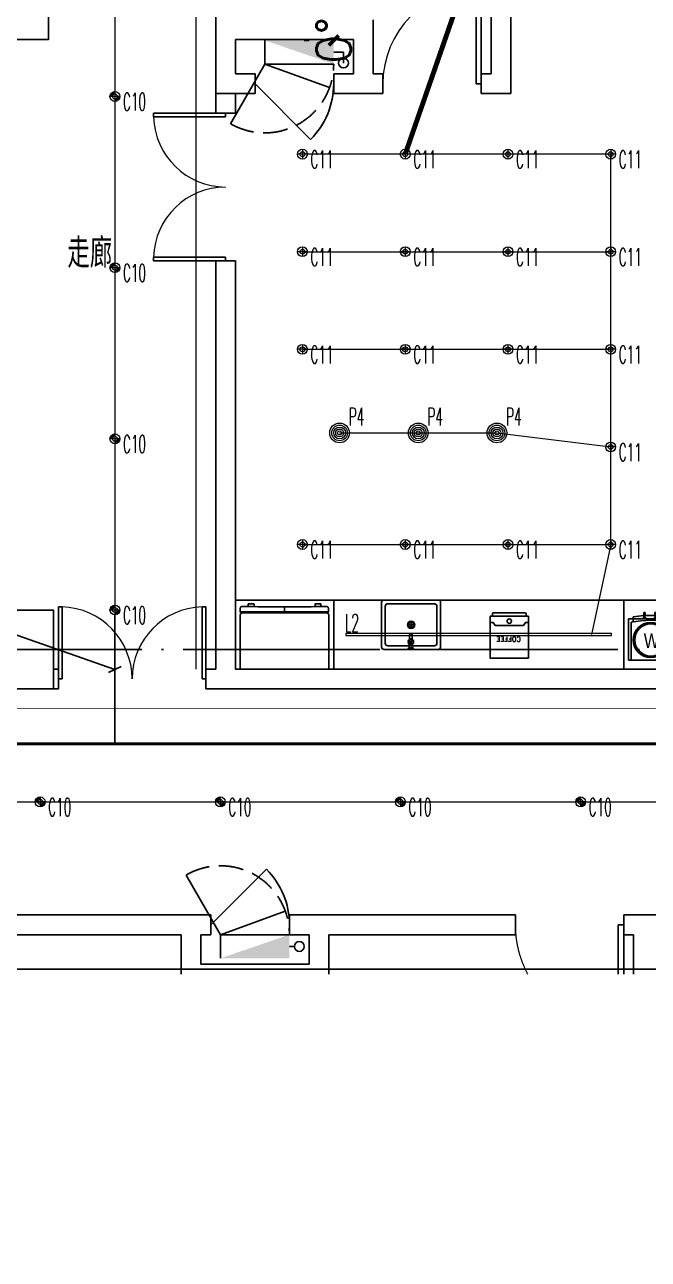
# Model space of a CAD drawing. Extents: x -621157 to 1764546, y -106808 to 741893.
# Drawn here: x 550676 to 557019, y 19323 to 31873 of the extents above; entities that cross this region are included whole.
import ezdxf
from ezdxf import colors
from ezdxf.entities.mleader import LeaderData, LeaderLine
from ezdxf.enums import TextEntityAlignment as Align
from ezdxf.math import Vec2, Vec3
from ezdxf.xclip import XClip

# ---------------------------------------------------------------- set-up
doc = ezdxf.new("R2010")
doc.units = 0
doc.header["$LTSCALE"] = 1000
doc.header["$MEASUREMENT"] = 0
doc.header["$XCLIPFRAME"] = 0
for name, pattern in [('XREF-A-101-平面图_t3$0$__DASH', [0.35, 0.25, -0.1]), ('XREF-A-101-平面图_t3$0$DASH', [0.35, 0.25, -0.1]), ('XREF-A-101-平面图_t3$0$DOTE', [2.4200000000000004, 2, -0.2, 0.02, -0.2])]:
    doc.linetypes.add(name, pattern=pattern)
for name, color, linetype in [('0-底图', 7, 'Continuous'), ('WIRE-照明', 4, 'Continuous'), ('XREF-A-101-平面图_t3$0$A-COLUMN', 8, 'Continuous'), ('XREF-A-101-平面图_t3$0$A-DOTE', 8, 'Continuous'), ('XREF-A-101-平面图_t3$0$A-ROOM-CH', 8, 'Continuous'), ('XREF-A-101-平面图_t3$0$A-WALL', 8, 'Continuous'), ('XREF-A-101-平面图_t3$0$A-WINDOW', 8, 'Continuous'), ('XREF-A-101-平面图_t3$0$F-L-INF', 8, 'Continuous'), ('XREF-A-101-平面图_t3$0$I-WALL-GYPSUM', 8, 'Continuous'), ('XREF-A-101-平面图_t3$0$P-EQUIPMENT', 8, 'Continuous'), ('XREF-A-101-平面图_t3$0$水-尺寸', 8, 'Continuous'), ('电-折断线', 3, 'Continuous')]:
    doc.layers.add(name, color=color, linetype=linetype)
doc.layers.add('00-dali线', color=3, linetype='Continuous', true_color=0x00ff00)
doc.layers.add('00-照明回路线', color=6, linetype='Continuous', lineweight=0)
doc.layers.add('LIGHT-INF', color=6, linetype='Continuous', lineweight=0)
doc.styles.add('E-FST', font='txt.shx', dxfattribs={"width": 0.75, "height": 250, "bigfont": '@@gbcbig.shx'})
doc.styles.add('INF DIM', font='SIMPLEX.SHX', dxfattribs={"width": 0.7, "bigfont": 'hztxt.shx'})
doc.styles.get("Standard").update_dxf_attribs({"font": 'romans.shx', "bigfont": 'HZDXC.SHX'})
doc.styles.add('XREF-A-101-平面图_t3$0$-HZDXCROMANS', font='ROMANS.shx', dxfattribs={"bigfont": 'HZDXC.shx'})
doc.styles.add('XREF-A-101-平面图_t3$0$69F Layout plan$0$Standard', font='arial.ttf', dxfattribs={"width": 0.8})
doc.styles.add('XREF-A-101-平面图_t3$0$ROMANS', font='romans.shx')
doc.linetypes.add('LED', pattern='A,6,-3.5,["LED",Standard,S=2.54,R=0,X=-2.54,Y=-1.27],-4.8', length=14.3)
doc.dimstyles.get("Standard").update_dxf_attribs({"dimscale": 100, "dimtxt": 3.5, "dimasz": 1, "dimexe": 2.5, "dimexo": 3, "dimgap": 1.5, "dimtad": 1, "dimdec": 0, "dimzin": 0, "dimdsep": 46, "dimtxsty": 'Standard', "dimblk": 'ARCHTICK', "dimcen": 0.09, "dimadec": 0, "dimazin": 0, "dimtfac": 1, "dimtdec": 0, "dimtix": 1, "dimtmove": 2, "dimatfit": 3, "dimfxl": 0, "dimtolj": 1, "dimtzin": 0, "dimarcsym": 0})

# ---------------------------------------------------------------- blocks, each defined once
blk = doc.blocks.new('XREF-A-101-平面图_t3$0$轴网(2)')
at = {"layer": 'XREF-A-101-平面图_t3$0$A-DOTE', "linetype": 'XREF-A-101-平面图_t3$0$DOTE'}
blk.add_line((-3300.000003941357, 30000), (69800.00000013877, 30000), dxfattribs=at)
blk = doc.blocks.new('XREF-A-101-平面图_t3$0$柱网2F')
at = {"layer": 'XREF-A-101-平面图_t3$0$A-COLUMN'}
for points in [[(9150.000003722496, -3800.000000559608), (9849.999999954365, -3800.000000559608), (9849.999999954365, -3100.000000559608), (9150.000003722496, -3100.000000559608)], [(9099.999999797903, -10400.00000000419), (9899.999999572523, -10400.00000000419), (9899.999999572523, -9600.00000036764), (9099.999999797903, -9600.00000036764)]]:
    blk.add_lwpolyline(points, close=True, dxfattribs=at)
blk = doc.blocks.new('XREF-A-101-平面图_t3$0$ROOM')
at = {"layer": 'XREF-A-101-平面图_t3$0$A-ROOM-CH', "style": 'XREF-A-101-平面图_t3$0$-HZDXCROMANS', "width": 0.6}
for tag, p in [('中文房间名称', (0, -999.9999999999964)), ('英文房间名称', (0, -1499.999999999996))]:
    blk.add_attdef(tag, text='', height=300, dxfattribs=at).set_placement(p, align=Align.CENTER)
blk = doc.blocks.new('_ArchTick')
at = {"color": 0, "linetype": 'ByBlock', "const_width": 0.4}
blk.add_lwpolyline([(-0.5, -0.5), (0.5, 0.5)], dxfattribs=at)
blk = doc.blocks.new('*D25423')
at = {"layer": 'Defpoints', "color": 0}
blk.add_point((0, 0), dxfattribs=at)
blk.add_point((0, 0), dxfattribs=at)
blk.add_point((0, 0), dxfattribs=at)
blk.add_point((0, 0), dxfattribs=at)
at = {"layer": 'XREF-A-101-平面图_t3$0$水-尺寸', "color": 0, "linetype": 'ByBlock', "lineweight": -2}
blk.add_line((0, 300), (0, 250), dxfattribs=at)
blk.add_line((0, 300), (0, 250), dxfattribs=at)
blk.add_arc((0, 0), 0, 180, 180, dxfattribs=at)
at = {"layer": 'XREF-A-101-平面图_t3$0$水-尺寸', "color": 0, "linetype": 'ByBlock', "lineweight": -2, "xscale": 100, "yscale": 100, "zscale": 100}
for rotation in [90, 90.00000000000001]:
    blk.add_blockref('_ArchTick', (0, 0), dxfattribs=dict(at, rotation=rotation))
at = {"layer": 'XREF-A-101-平面图_t3$0$水-尺寸', "color": 0, "insert": (0, 0), "char_height": 350, "attachment_point": 5}
blk.add_mtext('\\A1;0%%d', dxfattribs=at)
blk = doc.blocks.new('XREF-A-101-平面图_t3$0$coffeemachine_PL-01')
blk.add_lwpolyline([(-195, 426.164501579944), (195, 426.164501579944), (195, 0), (-195, 0)], close=True)
at = {"color": 8}
blk.add_lwpolyline([(194.9999999999999, 64.0505297457396), (164.9999999999999, 64.0505297457396), (143.6007812331822, 93.33824081743228), (-2.842170943040401e-14, 93.33824081743228), (-143.6007812331823, 93.33824081743228), (-165, 64.0505297457396), (-195, 64.0505297457396)], dxfattribs=at)
blk.add_lwpolyline([(-171.9564239743947, 0), (-171.9564239743947, -25.88859796233533, 0.414213562373095), (-161.9564239743947, -35.88859796233533), (161.9564239743947, -35.88859796233533, 0.414213562373095), (171.9564239743947, -25.88859796233533), (171.9564239743947, 0)], format="xyb", dxfattribs=at)
blk.add_circle((0, 50), 22.5)
at = {"insert": (6.985471994616091, 232.7132462901063), "char_height": 50.00000000000001, "width": 870.5410000000003, "attachment_point": 5, "style": 'XREF-A-101-平面图_t3$0$ROMANS'}
blk.add_mtext('COFFEE', dxfattribs=at)
blk = doc.blocks.new('XREF-A-101-平面图_t3$0$A$C2C206FAC')
for p, q in [((6.763878627680242e-05, 484.8649942660704), (400.2044230400643, 484.9931219305145)), ((6.763878627680242e-05, 484.8649942660704), (0.1238599154166877, 98.20214150991524)), ((400.2044230400643, 484.9931219305145), (400.3282153166365, 98.33026917435927)), ((20.12509094405686, 94.3602481833077), (20.14134877981269, 43.57920320867561)), ((147.8339372283663, 49.71710128465202), (144.8498542509915, 9.96164744719863e-05)), ((144.8498542509915, 9.96164744719863e-05), (159.8498534822429, 0.004901950189378113)), ((147.8339372283663, 49.71710128465202), (150.0929701371351, 49.71782452671323)), ((155.2884186008305, 49.71948787861038), (156.8339367671288, 49.71998268488096)), ((156.8339367671288, 49.71998268488096), (159.8498534822429, 0.004901950189378113)), ((260.3877927488938, 49.75313603162067), (257.40370977149, 0.03613436344312504)), ((257.40370977149, 0.03613436344312504), (272.4037090027414, 0.04093669715803117)), ((260.3877927488938, 49.75313603162067), (262.2900682863838, 49.75374505569926)), ((267.4855167500791, 49.75540840759641), (269.3877922876272, 49.75601743184961)), ((269.3877922876272, 49.75601743184961), (272.4037090027414, 0.04093669715803117)), ((380.3294483952923, 94.47556962451199), (380.3457062311063, 43.6945246498799))]:
    blk.add_line(p, q)
for centre, radius in [((200.3908528142783, 278.2800212719594), 178.5774078392307), ((200.3908528142783, 278.2800212719594), 163.5774078392307), ((152.6906943689683, 49.71865620272001), 2.597724365004751), ((264.887792518246, 49.75457673170604), 2.597724365004751)]:
    blk.add_circle(centre, radius)
for centre, radius, start, end in [((199.9103460283368, 1084.322954756382), 1006.15550406047, 258.5469887341644, 281.4896983944066), ((199.9103460283368, 1084.322954756382), 1056.15550406047, 260.1999285494262, 267.1078711140341), ((152.3177976409497, 53.51175693154801), 10.8795960527793, 296.6275469758476, 243.5796954266813), ((199.9103460283368, 1084.322954756382), 1056.15550406047, 267.7307416472162, 273.2176909517057), ((264.8716531614773, 53.54779167845845), 10.8795960527793, 296.6275469758476, 243.5796954266813), ((199.9103460283368, 1084.322954756382), 1056.15550406047, 273.8352353721868, 279.8367585790286)]:
    blk.add_arc(centre, radius, start, end)
at = {"insert": (1123.086864870187, 210.1536046441761), "char_height": 150, "width": 1952.542371626943, "attachment_point": 1, "rotation": 179.99999999999997, "style": 'XREF-A-101-平面图_t3$0$69F Layout plan$0$Standard'}
blk.add_mtext('\\pxi5.6747;W', dxfattribs=at)
blk = doc.blocks.new('XREF-A-101-平面图_t3$0$yuouioui')
at = {"linetype": 'XREF-A-101-平面图_t3$0$__DASH', "ltscale": 1000}
blk.add_lwpolyline([(300666.1874148519, 20451.92289612905), (301087.1874148519, 20451.92289612905), (301087.1874148519, 19999.92289612905), (300666.1874148519, 19999.92289612905)], close=True, dxfattribs=at)
at = {"linetype": 'XREF-A-101-平面图_t3$0$__DASH', "ltscale": 1000, "rotation": 89.98165643611132}
blk.add_blockref('XREF-A-101-平面图_t3$0$A$C2C206FAC', (301151.052384247, 20025.66540830053), dxfattribs=at)
blk = doc.blocks.new('XREF-A-101-平面图_t3$0$Reflesh-900')
for p, q in [((450, 52.69550626393175), (-450, 52.69550626393175)), ((-450, 52.69550626393175), (-370.0000000018917, 52.69550626393175)), ((0, 1.455191522836685e-11), (0, 52.69550626393175))]:
    blk.add_line(p, q)
for points in [[(-430, 63.88734555688279, -0.414213562373095), (-450, 83.88734555688279), (-450, 633.8873455638677), (450, 633.8873455638677), (450, 83.88734555688279, -0.4142135623730953), (430, 63.88734555688279)], [(434.620844313089, -0.6673694618002628, 0.3682033660028187), (451.4423484117433, 19.0784443681041), (451.4423484117433, 52.69550626393175), (-448.5576515882567, 52.69550626393175), (-448.5576515882567, 19.0784443681041, 0.3682033660028065), (-431.7361474896024, -0.6673694618002628, -0.001540650949180852)]]:
    blk.add_lwpolyline(points, format="xyb", close=True)
for points in [[(-370.0000000018917, -2.94495544309757), (-370.0000000018917, -24.32424188456935, 0.414213562373095), (-365.0000000018917, -29.32424188456935), (-315.0000000005821, -29.32424188456935, 0.414213562373095), (-310.0000000005821, -24.32424188456935), (-310.0000000005821, -0.3449712362635182)], [(370.0000000018917, -2.94495544309757), (370.0000000018917, -24.32424188456935, -0.414213562373095), (365.0000000018917, -29.32424188456935), (315.0000000005821, -29.32424188456935, -0.414213562373095), (310.0000000005821, -24.32424188456935), (310.0000000005821, -0.3386101796786534)]]:
    blk.add_lwpolyline(points, format="xyb")
blk = doc.blocks.new('XREF-A-101-平面图_t3$0$WashBasin')
at = {"color": 8}
for p, q in [((271.7074251714767, 500.0548400677483), (271.7074251714767, 494.7543302229588)), ((271.7074251714767, 494.7543302229588), (284.5230006277195, 486.0109706736329)), ((271.7074251714767, 494.7543302229588), (301.858322515629, 494.7543302229612)), ((284.5230006277195, 486.0109706736329), (284.5230006277201, 464.4660111306262)), ((284.5230006277195, 486.0109706736329), (301.8583225156285, 486.0109706736353)), ((284.5230006277195, 454.3668113448557), (284.5230006277201, 440.2279316447654)), ((332.3176141798853, 494.7543302229612), (302.1667168357377, 494.7543302229612)), ((319.5020387236509, 486.0109706736353), (302.1667168357371, 486.0109706736353)), ((332.3176141798853, 494.7543302229612), (319.5020387236509, 486.0109706736353)), ((319.5020387236509, 486.0109706736353), (319.5020387236515, 464.4660111306286)), ((319.5020387236509, 454.3668113448581), (319.5020387236515, 440.2279316447678)), ((332.3176141798853, 500.0548400677508), (332.3176141798853, 494.7543302229612)), ((300.0551881819847, 225.0548400677508), (300.0551881819847, 275.0548400677508)), ((275.0551881819847, 250.0548400677508), (325.0551881819847, 250.0548400677508))]:
    blk.add_line(p, q, dxfattribs=at)
for points in [[(0.05518818198470399, 25.05484006775077), (0.05518818198470399, 475.0548400677508)], [(25.0551881819847, 500.0548400677508), (575.0551881819847, 500.0548400677508)], [(600.0551881819847, 475.0548400677508), (600.0551881819847, 25.05484006775077)], [(575.0551881819847, 0.05484006775077432), (25.0551881819847, 0.05484006775077432)]]:
    blk.add_lwpolyline(points)
for points in [[(37.5551881819847, 62.55484006775077), (37.5551881819847, 437.5548400677508)], [(62.5551881819847, 462.5548400677508), (537.5551881819847, 462.5548400677508)], [(562.5551881819847, 437.5548400677508), (562.5551881819847, 62.55484006775077)], [(537.5551881819847, 37.55484006775077), (62.5551881819847, 37.55484006775077)]]:
    blk.add_lwpolyline(points, dxfattribs=at)
for points in [[(301.858322515629, 464.4660111306286), (284.5230006277201, 464.4660111306262, 1), (284.5230006277195, 454.3668113448557), (301.8583225156285, 454.3668113448581)], [(316.1255413783142, 397.1208720320431), (316.1255413783148, 355.4079909291991, -1), (288.5426169793285, 355.4079909291967), (288.5426169793279, 396.7369193427409)], [(302.1667168357377, 464.4660111306286), (319.5020387236515, 464.4660111306286, -1), (319.5020387236509, 454.3668113448581), (302.1667168357371, 454.3668113448581)]]:
    blk.add_lwpolyline(points, format="xyb", dxfattribs=at)
for centre, radius in [((302.0962027989854, 422.6982152440781), 4.509395944102124), ((300.0551881819847, 250.0548400677508), 37.5), ((300.0551881819847, 250.0548400677508), 25)]:
    blk.add_circle(centre, radius, dxfattribs=at)
for centre, start, end in [((21.9301881819847, 478.1798400677508), 81.86989999977904, 188.130100000162), ((578.1801881819847, 478.1798400677508), 351.869899999838, 98.13010000022095), ((21.9301881819847, 21.92984006775077), 171.869899999838, 278.130100000221), ((578.1801881819847, 21.92984006775077), 261.869899999779, 8.130102000007465)]:
    blk.add_arc(centre, 22.0970875, start, end)
for centre, radius, start, end in [((59.4301881819847, 440.6798400677508), 22.0970875, 81.86989999977904, 188.130100000162), ((280.2974805212835, 433.8043903093059), 6.645249271452379, 75.15816748382566, 220.8774466185935), ((302.0125196756882, 420.0295320732027), 26.90695238148729, 162.3088690548348, 257.9711307003008), ((333.7196915444934, 480.0433662329792), 77.29916299940834, 220.8774466185935, 232.5424473396198), ((308.0901523628226, 538.6853139819145), 101.8556297964505, 255.1581674838288, 266.5866021027869), ((302.0125196756882, 420.0295320732027), 26.90695238148729, 47.13151249094544, 132.7667300551619), ((277.2738066689516, 406.368707071714), 15.51297694958484, 3.209423892746666, 52.54244733961973), ((335.2381850974705, 409.6189826969507), 42.54245740625537, 183.2094238927467, 198.0111985904886), ((301.7733707656168, 398.7383736283896), 7.353233885859707, 198.0111985904886, 271.9664266130487), ((296.1022532351494, 538.6853139819145), 101.8556297964505, 273.4133978972131, 284.8418325161743), ((302.4190348323443, 398.7383736283896), 7.353233885859707, 268.0335733869513, 341.9888014095114), ((302.0125196756882, 420.0295320732027), 26.90695238148729, 282.4856883478463, 17.38532101168054), ((268.9542205004919, 409.6189826969483), 42.54245740625537, 341.9888014095114, 356.7905761072533), ((326.9185989290204, 406.3687070717165), 15.51297694958484, 127.4575526603802, 176.7905761072533), ((270.4727140534726, 480.0433662329768), 77.29916299940834, 307.4575526603803, 319.1225533814065), ((323.8949250766885, 433.8043903093083), 6.645249271452379, 319.1225533814065, 104.8418325161743), ((540.6801881819847, 440.6798400677508), 22.0970875, 351.869899999838, 98.13010000022095), ((59.4301881819847, 59.42984006775077), 22.0970875, 171.869899999838, 278.130100000221), ((540.6801881819847, 59.42984006775077), 22.0970875, 261.869899999779, 8.130102000007465)]:
    blk.add_arc(centre, radius, start, end, dxfattribs=at)
blk = doc.blocks.new('XREF-A-101-平面图_t3$0$G$CD62491EA')
at = {"layer": 'XREF-A-101-平面图_t3$0$F-L-INF', "ltscale": 0.15}
for points in [[(0, 700), (0, 0), (4500, 1.199659891426563e-07), (4500, 700.000000119966)], [(3950.000000017229, 8.131610229611397e-08), (4500, 8.131610229611397e-08), (4500, 700.000000119966), (3950.000000017229, 700.000000119966)]]:
    blk.add_lwpolyline(points, close=True, dxfattribs=at)
blk.add_lwpolyline([(999.9999999892898, 700.0000000357104), (1000.000000006519, 2.139131538569927e-08)], dxfattribs=at)
for name, p, rotation in [('XREF-A-101-平面图_t3$0$Reflesh-900', (500, 633.8873455638532), 180), ('XREF-A-101-平面图_t3$0$WashBasin', (2087.217859462689, 700.0548401153646), 180), ('XREF-A-101-平面图_t3$0$coffeemachine_PL-01', (2785.752853323822, 536.7292206054553), 180), ('XREF-A-101-平面图_t3$0$yuouioui', (24451.00514338672, -300576.9098623882), 90)]:
    blk.add_blockref(name, p, dxfattribs=dict(at, rotation=rotation))
blk = doc.blocks.new('XREF-A-101-平面图_t3$0$DOOR2DLIB$SYSLIB$00000108')
at = {"color": 0}
for p, q in [((-0.5, -5.684341886080802e-17), (-0.5000000000000007, 0.4875)), ((-0.4750000000000007, 0.4875), (-0.5000000000000007, 0.4875)), ((-0.475, -2.842170943040401e-17), (-0.4750000000000007, 0.4875)), ((0.475, -2.842170943040401e-17), (0.4750000000000007, 0.4875)), ((0.4750000000000007, 0.4875), (0.5000000000000007, 0.4875)), ((0.5, -5.684341886080802e-17), (0.5000000000000007, 0.4875)), ((-0.5, -5.684341886080802e-17), (-0.475, -2.842170943040401e-17)), ((0.5, -5.684341886080802e-17), (0.475, -2.842170943040401e-17))]:
    blk.add_line(p, q, dxfattribs=at)
at = {"color": 0, "lineweight": 13}
for centre, start, end in [((-0.4875, -4.263256414560601e-17), 0, 88.53071641864632), ((0.4875, -4.263256414560601e-17), 91.4692835813537, 180)]:
    blk.add_arc(centre, 0.4875, start, end, dxfattribs=at)
blk = doc.blocks.new('XREF-A-101-平面图_t3$0$DOOR2DLIB$SYSLIB$00000107')
at = {"color": 0}
for p, q in [((0.45, 0.9750000000000001), (0.5000000000000002, 0.9750000000000001)), ((0.45, 0), (0.45, 0.9750000000000001)), ((0.5, 0), (0.5, 0.9750000000000001)), ((0.5, 0), (0.45, 0))]:
    blk.add_line(p, q, dxfattribs=at)
at = {"color": 0, "lineweight": 13}
blk.add_arc((0.475, 0), 0.975, 91.4692835813538, 180, dxfattribs=at)
blk = doc.blocks.new('XREF-A-101-平面图_t3$0$DOOR2DLIB$SYSLIB$00000101')
at = {"color": 0}
blk.add_line((0.4999999999999964, 3.552713678800501e-15), (-0.2071067811864751, 0.7071067811864857), dxfattribs=at)
blk.add_arc((0.5000000000013856, -1.154631945610163e-12), 1.000000000001696, 135, 180, dxfattribs=at)
blk = doc.blocks.new('A$C8937094a')
at = {"color": 8}
for points in [[(50.00000453580287, 0), (-50.00000453580287, 0)], [(0, 50.00000453580287), (0, -50.00000453580287)]]:
    blk.add_lwpolyline(points, dxfattribs=at)
blk.add_circle((0, 0), 50.00000453580795)
blk.add_circle((0, 0), 24.47511785538934, dxfattribs=at)
at = {"style": 'INF DIM', "width": 0.5}
blk.add_text('C11', height=180, dxfattribs=at).set_placement((81.49582122088759, -143.7931661291223))
blk = doc.blocks.new('*U24682')
h = blk.add_hatch(color=8)
h.dxf.hatch_style = 1
h.paths.add_polyline_path([(-50.00000453581015, 0), (-24.47511785539245, 0, -0.4142135623730951), (-7.275957614183426e-12, 24.47511785539245), (-7.275957614183426e-12, 50.00000453581015, 0.4142135623730951)])
h.paths.add_polyline_path([(-7.275957614183426e-12, -24.47511785539245), (-7.275957614183426e-12, -50.00000453581015, 0.4142135623730951), (50.0000045357956, 0), (24.4751178553779, 0, -0.4142135623730951)])
at = {"color": 8}
for points in [[(50.00000453581015, 0), (-50.00000453581015, 0)], [(-7.275957614183426e-12, 50.00000453581742), (-7.275957614183426e-12, -50.00000453581742)]]:
    blk.add_lwpolyline(points, dxfattribs=at)
blk.add_circle((-7.275957614183426e-12, 0), 50.00000453580795)
blk.add_circle((-7.275957614183426e-12, 0), 24.47511785538934, dxfattribs=at)
at = {"style": 'INF DIM', "width": 0.5}
blk.add_text('C10', height=180, dxfattribs=at).set_placement((81.49582122089487, -143.7931661291368))
blk = doc.blocks.new('A$C45ec93f1')
for radius in [100, 80, 60, 40, 20]:
    blk.add_circle((0, 0), radius)
at = {"style": 'INF DIM', "width": 0.5}
blk.add_text('P4', height=180, dxfattribs=at).set_placement((92.83713167739916, 76.43870169259026))
blk = doc.blocks.new('G$CDFF05B24')
at = {"layer": 'LIGHT-INF', "color": 6, "linetype": 'LED', "ltscale": 0.05}
blk.add_line((11350.00004556478, -10199.99999999697), (11350, -343.2242856413068), dxfattribs=at)
at = {"layer": 'LIGHT-INF', "color": 6, "linetype": 'LED', "ltscale": 0.05, "const_width": 5}
blk.add_lwpolyline([(5400.000000075437, -10200.00000021025), (8899.999999797903, -10200.00000021025), (8899.999999797903, -10600.00000000423), (57600.0000002468, -10599.99999999693), (57600.0000002468, -10199.99999999697), (62399.99999983617, -10199.99999999697), (62399.99999999788, -4499.999999075546)], dxfattribs=at)
at = {"layer": 'LIGHT-INF', "color": 6}
blk.add_lwpolyline([(12875.00000001187, -9839.99999998117), (12875.00000001187, -9859.99999998117), (15575.00000001187, -9859.99999998117), (15575.00000001187, -9839.99999998117)], close=True, dxfattribs=at)
for name, p in [('*U24682', (10525.00000004162, -4379.999999812804)), ('A$C8937094a', (12432.5, -4965.999999909604)), ('A$C8937094a', (13477.49999999997, -4965.999999909604)), ('A$C8937094a', (14522.49999999994, -4965.999999909604)), ('A$C8937094a', (15567.49999999994, -4965.999999909604)), ('A$C8937094a', (12432.5, -5957.9999999211)), ('A$C8937094a', (13477.49999999997, -5957.9999999211)), ('A$C8937094a', (14522.49999999994, -5957.9999999211)), ('A$C8937094a', (15567.49999999994, -5957.9999999211)), ('*U24682', (10525.00000004162, -6119.999999875203)), ('A$C8937094a', (12432.5, -6949.999999971071)), ('A$C8937094a', (13477.49999999997, -6949.999999971071)), ('A$C8937094a', (14522.49999999994, -6949.999999971071)), ('A$C8937094a', (15567.49999999994, -6949.999999971071)), ('A$C45ec93f1', (12810.16057475455, -7799.999999929743)), ('A$C45ec93f1', (13610.16057475455, -7799.999999929743)), ('A$C45ec93f1', (14410.16057475455, -7799.999999929743)), ('*U24682', (10525.00000004162, -7859.999999937601)), ('A$C8937094a', (15567.49999999994, -7941.999999944121)), ('A$C8937094a', (12432.5, -8933.999999955617)), ('A$C8937094a', (13477.49999999997, -8933.999999955617)), ('A$C8937094a', (14522.49999999994, -8933.999999955617)), ('A$C8937094a', (15567.49999999994, -8933.999999955617)), ('*U24682', (10525.00000004162, -9600)), ('*U24682', (9764.516129123338, -11550.0000000021)), ('*U24682', (11596.77419364735, -11550.0000000021)), ('*U24682', (13429.03225817133, -11550.0000000021)), ('*U24682', (15261.29032269531, -11550.0000000021))]:
    blk.add_blockref(name, p, dxfattribs=at)
at = {"layer": 'LIGHT-INF', "color": 6, "style": 'INF DIM', "width": 0.5}
blk.add_text('L2', height=180, dxfattribs=at).set_placement((12864.12300266445, -9820.84661757086))
blk = doc.blocks.new('_Oblique')
at = {"color": 0, "linetype": 'ByBlock', "lineweight": -2}
blk.add_line((-0.5, -0.5), (0.5, 0.5), dxfattribs=at)
blk = doc.blocks.new('XREF-A-101-平面图_t3$0$单出口消火栓新')
for p, q in [((-240.0000000015134, 700), (-846.2177826506086, 1049.999999999956)), ((-479.4141003288096, 42.21516544965561), (-240.0000000015134, 700)), ((-240.0000000008149, 0), (-240.0000000015134, 700)), ((-240.0000000015134, 700), (-1.513399183750153e-09, 700))]:
    blk.add_line(p, q)
at = {"color": 0, "linetype": 'XREF-A-101-平面图_t3$0$DASH'}
blk.add_arc((-240.0000000015134, 700.0000000000018), 699.9999999999661, 150.0000000000027, 270.0000000000572, dxfattribs=at)
blk.add_solid([(-240.0000000001164, 0), (0, 0), (-1.513399183750153e-09, 700)])
at = {"layer": 'XREF-A-101-平面图_t3$0$水-尺寸', "linetype": 'ByBlock'}
dim = blk.add_angular_dim_3p(base=(0, 0), center=(0, 0), p1=(0, 0), p2=(0, 0), dimstyle='Standard', dxfattribs=at)
dim.commit()
dim.dimension.update_dxf_attribs({"geometry": '*D25423', "text_midpoint": (0, 0)})
blk = doc.blocks.new('*U25256')
at = {"layer": 'XREF-A-101-平面图_t3$0$P-EQUIPMENT', "color": 10}
blk.add_line((2.328306436538696e-10, 120.0000000017171), (50.00000000023283, 120.0000000017171), dxfattribs=at)
at = {"layer": 'XREF-A-101-平面图_t3$0$P-EQUIPMENT'}
blk.add_circle((100, 120.0000000000582), 50, dxfattribs=at)
at = {"layer": 'XREF-A-101-平面图_t3$0$P-EQUIPMENT', "xscale": -1, "rotation": 90}
blk.add_blockref('XREF-A-101-平面图_t3$0$单出口消火栓新', (0, 0), dxfattribs=at)
blk = doc.blocks.new('XREF-A-101-平面图_t3$0$G$C156FCA62')
at = {"layer": 'XREF-A-101-平面图_t3$0$P-EQUIPMENT'}
blk.add_blockref('*U25256', (12300.00000409654, 126859.999999798), dxfattribs=at)
blk = doc.blocks.new('*U25374')
at = {"layer": 'XREF-A-101-平面图_t3$0$P-EQUIPMENT', "color": 10}
blk.add_line((2.328306436538696e-10, 120.0000000017171), (50.00000000023283, 120.0000000017171), dxfattribs=at)
at = {"layer": 'XREF-A-101-平面图_t3$0$P-EQUIPMENT'}
blk.add_circle((100, 120.0000000000582), 50, dxfattribs=at)
at = {"layer": 'XREF-A-101-平面图_t3$0$P-EQUIPMENT', "xscale": -1, "rotation": 90}
blk.add_blockref('XREF-A-101-平面图_t3$0$单出口消火栓新', (0, 0), dxfattribs=at)
blk = doc.blocks.new('XREF-A-101-平面图_t3$0$G$C646F86AA')
at = {"layer": 'XREF-A-101-平面图_t3$0$P-EQUIPMENT', "color": 10}
for p in [(12750.00000000105, 136069.9999999992), (12849.75207395398, 135960.000000559)]:
    blk.add_line(p, (12849.75207395398, 136069.9999999992), dxfattribs=at)
at = {"layer": 'XREF-A-101-平面图_t3$0$P-EQUIPMENT'}
blk.add_circle((12849.75207395398, 135960.000000559), 50, dxfattribs=at)
at = {"layer": 'XREF-A-101-平面图_t3$0$P-EQUIPMENT', "rotation": 90.00000000000001}
blk.add_blockref('XREF-A-101-平面图_t3$0$单出口消火栓新', (12750.00000000093, 136190.0000000009), dxfattribs=at)
at = {"layer": 'XREF-A-101-平面图_t3$0$P-EQUIPMENT'}
blk.add_blockref('*U25374', (12300.00000042992, 126860.0000000002), dxfattribs=at)
blk = doc.blocks.new('XREF-A-101-平面图_t3')
at = {"layer": 'XREF-A-101-平面图_t3$0$A-WALL'}
for p, q in [((211550, 136300), (211550, 139900)), ((214550, 135650), (214550, 139900)), ((214350, 135850), (214350, 139700)), ((211550, 135650), (211550, 136300)), ((213150, 135850), (213150, 136400)), ((212950, 136200), (211750, 136200)), ((211750, 135850), (211750, 136200)), ((212950, 135850), (212950, 136200)), ((211750, 135850), (211950, 135850)), ((212750, 135850), (212950, 135850)), ((213150, 135850), (213250, 135850)), ((214250, 135850), (214350, 135850)), ((211550, 135650), (211950, 135650)), ((212750, 135650), (213050, 135650)), ((213050, 135650), (213250, 135650)), ((214250, 135650), (214550, 135650)), ((211300.0000004272, 127300), (209300.0000000754, 127300)), ((211500.0000004272, 127300), (211300.0000004272, 127300)), ((212600.0000004272, 127300), (212300.0000004272, 127300)), ((214600, 127300), (212600.0000004272, 127300)), ((215900, 127300), (215700, 127300)), ((216800, 127300), (215900, 127300)), ((211200.0000004272, 127100), (209300.0000000754, 127100)), ((211200.0000004272, 126600), (211200.0000004272, 127100)), ((211400.0000004272, 126800), (211400.0000004272, 127100)), ((211500.0000004272, 127100), (211400.0000004272, 127100)), ((212500.0000004272, 127100), (212300.0000004272, 127100)), ((212500.0000004272, 127100), (212500.0000004272, 126800)), ((214600, 127100), (212700.0000004272, 127100)), ((212700.0000004272, 127100), (212700.0000004272, 126700)), ((215800, 127100), (215700, 127100)), ((215800, 127100), (215800, 123799.9999994404)), ((212500.0000004272, 126800), (211400.0000004272, 126800)), ((212700.0000004272, 126700), (212700.0000004272, 123799.9999994404))]:
    blk.add_line(p, q, dxfattribs=at)
for points in [[(211950, 135850), (211950, 135650)], [(212750, 135850), (212750, 135650)], [(213250, 135850), (213250, 135650)], [(214250, 135850), (214250, 135650)], [(211500.0000004272, 127100), (211500.0000004272, 127300)], [(212300.0000004272, 127100), (212300.0000004272, 127300)], [(214600, 127100), (214600, 127300)], [(215700, 127100), (215700, 127300)]]:
    blk.add_lwpolyline(points, dxfattribs=at)
at = {"layer": 'XREF-A-101-平面图_t3$0$I-WALL-GYPSUM'}
for p, q in [((211550, 135450), (211550, 135650)), ((211550, 135650), (211750, 135650)), ((211750, 135450), (211750, 135650)), ((211550, 129800), (211550, 133950)), ((211750, 129800), (211750, 133950)), ((209899.9999995725, 129800), (209949.9999995725, 129800)), ((209899.9999995725, 129800), (209899.9999995725, 129600)), ((211449.9999995725, 129800), (211550, 129800)), ((211750, 129800), (216249.9999999999, 129800)), ((209899.9999995725, 129600), (209949.9999995725, 129600)), ((211449.9999995725, 129600), (211650, 129600)), ((211650, 129600), (216299.9999999999, 129600))]:
    blk.add_line(p, q, dxfattribs=at)
for points in [[(211550, 135450), (211750, 135450)], [(211550, 133950), (211750, 133950)], [(209949.9999995725, 129800), (209949.9999995725, 129600)], [(211449.9999995725, 129800), (211449.9999995725, 129600)]]:
    blk.add_lwpolyline(points, dxfattribs=at)
for name, p in [('XREF-A-101-平面图_t3$0$G$C156FCA62', (199999.9999999991, 0)), ('XREF-A-101-平面图_t3$0$G$C646F86AA', (199999.9999999991, 0)), ('XREF-A-101-平面图_t3$0$G$C646F86AA', (199999.9999999991, 0)), ('XREF-A-101-平面图_t3$0$G$CD62491EA', (211750, 129800))]:
    blk.add_blockref(name, p)
at = {"layer": 'XREF-A-101-平面图_t3$0$A-COLUMN'}
blk.add_blockref('XREF-A-101-平面图_t3$0$柱网2F', (200000, 140000), dxfattribs=at)
at = {"layer": 'XREF-A-101-平面图_t3$0$A-DOTE'}
blk.add_blockref('XREF-A-101-平面图_t3$0$轴网(2)', (200000, 100000), dxfattribs=at)
at = {"layer": 'XREF-A-101-平面图_t3$0$A-ROOM-CH'}
ref = blk.add_blockref('XREF-A-101-平面图_t3$0$ROOM', (210269.9408525076, 134878.8311065365), dxfattribs=at)
ref.add_attrib('中文房间名称', '走廊', dxfattribs={"height": 300, "style": 'XREF-A-101-平面图_t3$0$-HZDXCROMANS', "width": 0.8}).set_placement((210269.9408525076, 133878.8311065365), align=Align.CENTER)
at = {"layer": 'XREF-A-101-平面图_t3$0$A-WINDOW'}
for name, p, xscale, yscale, zscale in [('XREF-A-101-平面图_t3$0$DOOR2DLIB$SYSLIB$00000107', (213750, 135750), 1000, 1000, 1000), ('XREF-A-101-平面图_t3$0$DOOR2DLIB$SYSLIB$00000101', (212350, 135750), -800, -800, -800), ('XREF-A-101-平面图_t3$0$DOOR2DLIB$SYSLIB$00000108', (210699.9999995725, 129700), 1500, 1500, 1500)]:
    blk.add_blockref(name, p, dxfattribs=dict(at, xscale=xscale, yscale=yscale, zscale=zscale))
for name, p, xscale, yscale, zscale, rotation in [('XREF-A-101-平面图_t3$0$DOOR2DLIB$SYSLIB$00000108', (211650, 134700), 1500, 1500, 1500, 90), ('XREF-A-101-平面图_t3$0$DOOR2DLIB$SYSLIB$00000101', (211900.0000004272, 127200), 800, -800, 800, 180), ('XREF-A-101-平面图_t3$0$DOOR2DLIB$SYSLIB$00000107', (215150, 127200), -1100, 1100, -1100, 180)]:
    blk.add_blockref(name, p, dxfattribs=dict(at, xscale=xscale, yscale=yscale, zscale=zscale, rotation=rotation))
blk = doc.blocks.new('G$C458DFACF')
at = {"layer": '00-dali线', "ltscale": 5, "const_width": 50}
blk.add_lwpolyline([(13929.99999622488, -3275.524882188503), (13377.49999622488, -4865.999999905413)], dxfattribs=at)
at = {"layer": '00-照明回路线', "ltscale": 5}
for p, q in [((10424.99999626656, -799.999999683816), (10424.99999626656, -9499.999999995809)), ((15467.49999622488, -4865.999999905413), (12332.49999622488, -4865.999999905413)), ((15467.49999622488, -8833.999999951426), (15467.49999622488, -4865.999999905413)), ((12332.49999622488, -5857.999999916909), (15467.49999622488, -5857.999999916909)), ((12332.49999622488, -6849.99999996688), (15467.49999622488, -6849.999999966909)), ((12710.16057097947, -7699.999999925552), (14310.16057097947, -7699.999999925552)), ((14310.16057097947, -7699.999999925552), (15467.49999622488, -7841.99999993993)), ((12332.49999622488, -8833.999999951426), (15467.49999622488, -8833.999999951426)), ((15467.49999622488, -8833.999999951426), (15271.09225964581, -9749.999999976979)), ((5999.999996300321, -11449.9999999979), (37148.38709320803, -11449.9999999979))]:
    blk.add_line(p, q, dxfattribs=at)
at = {"layer": 'WIRE-照明'}
blk.add_lwpolyline([(10425.00000004051, -9550.000004531616), (10425.00000004051, -10860.22357775891)], dxfattribs=at)
at = {"layer": '00-dali线', "ltscale": 5}
ml = blk.add_multileader_mtext('Standard', dxfattribs=at)
ml.set_content('{\\Ftxt,whgtxt|c134;DL2/2AL2}', color=256, style='E-FST')
ml.set_leader_properties(color=256)
ml.set_arrow_properties(name='OBLIQUE')
ml.build(insert=Vec2(0, 0))
ml.multileader.update_dxf_attribs({"text_left_attachment_type": 6, "text_right_attachment_type": 7, "dogleg_length": 40, "arrow_head_size": 100})
ctx = ml.context
ctx.base_point, ctx.char_height, ctx.arrow_head_size, ctx.landing_gap_size, ctx.plane_origin = Vec3(5659.659856571467, -8967.03100605408), 250, 100, 20, Vec3(4088.097724661464, -8840.02205407765)
ctx.left_attachment, ctx.right_attachment, ctx.text_align_type = 6, 7, 2
notes = []
notes.append((ctx, [(1, (1, 1, 0), (7177.159856571467, -8967.03100605408), (-1, 0), 40, [(0, [(10425.00000004051, -10103.60549436542)], 0, [])])]))
ctx.mtext.insert, ctx.mtext.alignment, ctx.mtext.flow_direction = Vec3(7117.159856571467, -8667.03100605408), 3, 5
for ctx, leaders in notes:
    for number, flags, end, landing, length, lines in leaders:
        leader = LeaderData()
        leader.index, (leader.has_last_leader_line, leader.has_dogleg_vector, leader.attachment_direction) = number, flags
        leader.last_leader_point, leader.dogleg_vector, leader.dogleg_length = Vec3(end), Vec3(landing), length
        for number, points, colour, breaks in lines:
            line = LeaderLine()
            line.index, line.vertices, line.color, line.breaks = number, Vec3.list(points), colors.encode_raw_color(colour), breaks
            leader.lines.append(line)
        ctx.leaders.append(leader)

msp = doc.modelspace()

# ---------------------------------------------------------------- block references
at = {"layer": '0-底图'}
ref = msp.add_blockref('XREF-A-101-平面图_t3', (341069.2171264223, -104476.5724259253), dxfattribs=at)
XClip(ref).set_block_clipping_path([(188448.37439344823, 126697.923506411), (279528.158095957, 147598.6090894251)])

# ---------------------------------------------------------------- next in the draw order: linework, layer by layer
at = {"layer": '电-折断线'}
msp.add_lwpolyline([(534469.21712248, 22271.38765629559), (574206.7171245201, 22271.38765629559), (574283.1508737161, 22481.38765629598), (574357.2082056138, 22061.3876562956), (574431.7171245201, 22271.38765629559), (614169.2171265602, 22271.38765629559)], dxfattribs=at)

# ---------------------------------------------------------------- next in the draw order: block references
at = {"layer": 'WIRE-照明'}
msp.add_blockref('G$CDFF05B24', (541069.2171301963, 35523.42757407471), dxfattribs=at)

# ---------------------------------------------------------------- next in the draw order: linework, layer by layer
msp.add_lwpolyline([(546538.4386927853, 29423.42757431942, 30, 30, 0), (545182.139183085, 29423.42757431942, 30, 30, 0.414213562373095), (545132.139183085, 29373.42757431942, 30, 30, 0), (545132.139183085, 24563.20399631161, 30, 30, 0), (583660.5681750483, 24563.20399631161, 30, 0, 0)], format="xyseb", dxfattribs=at)

# ---------------------------------------------------------------- next in the draw order: block references
msp.add_blockref('G$C458DFACF', (541169.2171301974, 35423.42757407052), dxfattribs=at)

doc.saveas('drawing.dxf')
